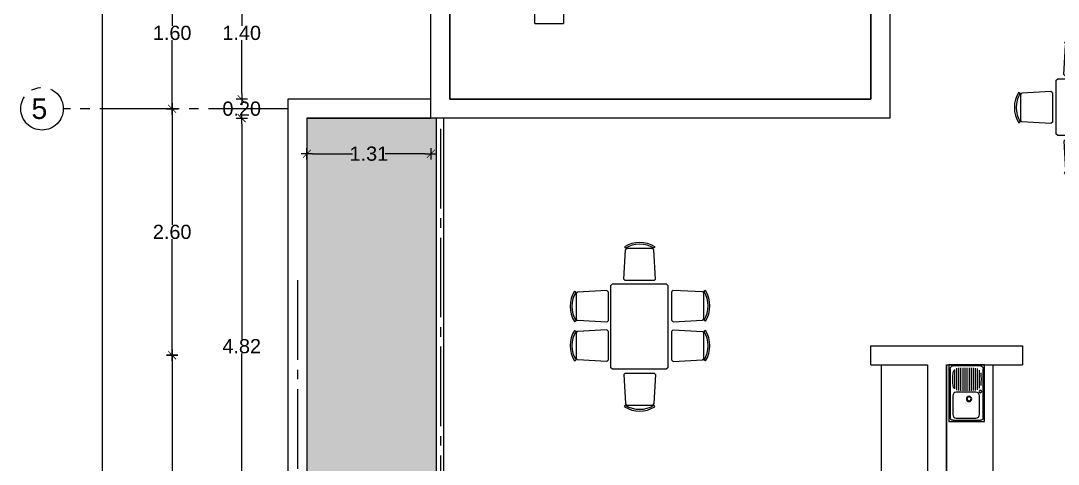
# Model space of a CAD drawing. Header units: millimetres. Extents: x 1217 to 2428, y 234 to 644.
# Drawn here: x 2375.14 to 2386.11, y 604.67 to 609.36 of the extents above; entities that cross this region are included whole.
import ezdxf

# ---------------------------------------------------------------- set-up
doc = ezdxf.new("R2010")
doc.units = ezdxf.units.MM
doc.linetypes.add('ACAD_ISO04W100', pattern=[30, 24, -3, 0, -3])
doc.layers.get('0').update_dxf_attribs({"lineweight": 5})
for name, color, linetype in [('0.1', 251, 'Continuous'), ('0.2', 2, 'Continuous'), ('0.3', 6, 'Continuous'), ('ARTEFACTOS', 4, 'Continuous'), ('BORDE DE LOSAS', 3, 'Continuous'), ('COTAS', 252, 'Continuous'), ('COTAS INTERIORES', 3, 'Continuous'), ('Ejes', 8, 'Continuous'), ('muros', 7, 'Continuous')]:
    doc.layers.add(name, color=color, linetype=linetype)
doc.styles.add('INTERARQ', font='arial.ttf')
doc.styles.get("Standard").update_dxf_attribs({"font": 'arial.ttf'})
doc.dimstyles.new('ESCALA_1-50', dxfattribs={"dimtxt": 0.15, "dimasz": 0.06, "dimexe": 0.18, "dimexo": 0.0625, "dimgap": 0, "dimtad": 0, "dimtih": 1, "dimtoh": 1, "dimzin": 0, "dimdsep": 46, "dimtxsty": 'INTERARQ', "dimblk": 'DIMTICK', "dimcen": 0, "dimse1": 1, "dimse2": 1, "dimclrd": 256, "dimclre": 1, "dimclrt": 2, "dimadec": 0, "dimazin": 0, "dimtfac": 4.5, "dimtofl": 0, "dimtmove": 2, "dimatfit": 3, "dimldrblk": 'DIMTICK', "dimfxl": 1, "dimtolj": 1, "dimtzin": 0, "dimarcsym": 0})

# ---------------------------------------------------------------- blocks, each defined once
blk = doc.blocks.new('meson')
at = {"layer": 'ARTEFACTOS'}
for p, q in [((-0.224, 1.86), (-0.201, 2.27)), ((-0.215, 2.315), (-0.202, 2.293)), ((-0.201, 2.27), (-0.18, 2.29)), ((0.18, 2.29), (-0.18, 2.29)), ((0.18, 2.29), (0.201, 2.27)), ((0.224, 1.86), (0.201, 2.27)), ((0.215, 2.315), (0.202, 2.293)), ((-0.395, 1.765), (-0.375, 1.785)), ((-0.395, 0.605), (-0.395, 1.765)), ((-0.375, 1.785), (0.385, 1.785)), ((-0.205, 1.84), (-0.224, 1.86)), ((0.205, 1.84), (-0.205, 1.84)), ((0.205, 1.84), (0.224, 1.86)), ((0.385, 1.785), (0.405, 1.765)), ((0.405, 1.765), (0.405, 0.605)), ((-0.928, 1.669), (-0.906, 1.656)), ((-0.903, 1.634), (-0.883, 1.655)), ((-0.903, 1.634), (-0.903, 1.274)), ((-0.473, 1.677), (-0.883, 1.655)), ((-0.453, 1.659), (-0.473, 1.677)), ((-0.453, 1.659), (-0.453, 1.249)), ((0.444, 1.659), (0.464, 1.677)), ((0.444, 1.249), (0.444, 1.659)), ((0.464, 1.677), (0.874, 1.655)), ((0.874, 1.655), (0.894, 1.634)), ((0.894, 1.274), (0.894, 1.634)), ((0.919, 1.669), (0.897, 1.656)), ((-0.928, 1.238), (-0.906, 1.252)), ((-0.883, 1.252), (-0.903, 1.274)), ((-0.473, 1.23), (-0.883, 1.252)), ((-0.453, 1.249), (-0.473, 1.23)), ((0.444, 1.249), (0.464, 1.23)), ((0.464, 1.23), (0.874, 1.252)), ((0.894, 1.274), (0.874, 1.252)), ((0.919, 1.238), (0.897, 1.251)), ((-0.928, 1.109), (-0.906, 1.096)), ((-0.903, 1.074), (-0.883, 1.095)), ((-0.903, 1.074), (-0.903, 0.714)), ((-0.473, 1.117), (-0.883, 1.095)), ((-0.453, 1.099), (-0.473, 1.117)), ((-0.453, 1.099), (-0.453, 0.689)), ((0.444, 1.105), (0.464, 1.124)), ((0.444, 0.695), (0.444, 1.105)), ((0.464, 1.124), (0.874, 1.101)), ((0.874, 1.101), (0.894, 1.08)), ((0.894, 0.72), (0.894, 1.08)), ((0.919, 1.115), (0.897, 1.102)), ((-0.928, 0.678), (-0.906, 0.692)), ((-0.883, 0.692), (-0.903, 0.714)), ((-0.473, 0.67), (-0.883, 0.692)), ((-0.453, 0.689), (-0.473, 0.67)), ((-0.375, 0.585), (-0.395, 0.605)), ((0.385, 0.585), (-0.375, 0.585)), ((0.405, 0.605), (0.385, 0.585)), ((0.444, 0.695), (0.464, 0.676)), ((0.464, 0.676), (0.874, 0.699)), ((0.894, 0.72), (0.874, 0.699)), ((0.919, 0.685), (0.897, 0.698)), ((-0.205, 0.536), (-0.224, 0.516)), ((-0.224, 0.516), (-0.201, 0.106)), ((-0.205, 0.536), (0.205, 0.536)), ((0.224, 0.516), (0.201, 0.106)), ((0.205, 0.536), (0.224, 0.516)), ((-0.215, 0.061), (-0.202, 0.083)), ((-0.18, 0.086), (-0.201, 0.106)), ((-0.18, 0.086), (0.18, 0.086)), ((0.201, 0.106), (0.18, 0.086)), ((0.215, 0.061), (0.202, 0.083))]:
    blk.add_line(p, q, dxfattribs=at)
for centre, radius, start, end in [((0, 1.967), 0.408, 58.1974, 121.8026), ((0, 1.967), 0.383, 58.1974, 121.8026), ((-0.581, 1.454), 0.408, 148.1974, 211.8026), ((-0.581, 1.454), 0.383, 148.1974, 211.8026), ((0.571, 1.453), 0.383, 328.1974, 31.8026), ((0.571, 1.453), 0.408, 328.1974, 31.8026), ((-0.581, 0.894), 0.408, 148.1974, 211.8026), ((-0.581, 0.894), 0.383, 148.1974, 211.8026), ((0.571, 0.9), 0.383, 328.1974, 31.8026), ((0.571, 0.9), 0.408, 328.1974, 31.8026), ((0, 0.408), 0.408, 238.1974, 301.8026), ((0, 0.408), 0.383, 238.1974, 301.8026)]:
    blk.add_arc(centre, radius, start, end, dxfattribs=at)
blk = doc.blocks.new('LAVPLATO')
at = {"layer": 'ARTEFACTOS'}
for p, q in [((-0.383, -0.443), (-0.383, -0.057)), ((-0.343, -0.017), (0.343, -0.017)), ((0.039, -0.126), (0.353, -0.126)), ((0.046, -0.097), (0.346, -0.097)), ((0.069, -0.068), (0.323, -0.068)), ((0.383, -0.057), (0.383, -0.443)), ((0.031, -0.212), (0.357, -0.212)), ((0.032, -0.242), (0.358, -0.242)), ((0.032, -0.272), (0.358, -0.272)), ((0.034, -0.184), (0.358, -0.184)), ((0.036, -0.155), (0.356, -0.155)), ((0.033, -0.302), (0.358, -0.302)), ((0.034, -0.331), (0.356, -0.331)), ((0.034, -0.331), (0.356, -0.331)), ((0.037, -0.36), (0.354, -0.36)), ((0.037, -0.36), (0.354, -0.36)), ((0.042, -0.389), (0.349, -0.389)), ((0.059, -0.418), (0.332, -0.418)), ((0.343, -0.483), (-0.343, -0.483))]:
    blk.add_line(p, q, dxfattribs=at)
blk.add_lwpolyline([(-0.4, 0), (0.4, 0), (0.4, -0.5), (-0.4, -0.5)], close=True, dxfattribs=at)
blk.add_lwpolyline([(-0.302, -0.071), (-0.037, -0.071, -0.414214), (0.013, -0.121), (0.013, -0.397, -0.414214), (-0.037, -0.447), (-0.302, -0.447, -0.414214), (-0.352, -0.397), (-0.352, -0.121, -0.414214)], format="xyb", close=True, dxfattribs=at)
for centre, radius in [((0.023, -0.057), 0.0175), ((-0.082, -0.217), 0.038), ((-0.082, -0.217), 0.0275)]:
    blk.add_circle(centre, radius, dxfattribs=at)
for centre, radius, start, end in [((-0.343, -0.057), 0.04, 90, 180), ((0.196, -0.798), 0.75, 83.0207, 96.9793), ((0.343, -0.057), 0.04, 360, 90), ((0.113, -0.366), 0.075, 233.5695, 263.0207), ((0.277, -0.366), 0.075, 276.9793, 306.4305), ((-0.343, -0.443), 0.04, 180, 270), ((0.195, 0.304), 0.75, 263.0207, 276.9793), ((0.343, -0.443), 0.04, 270, 360)]:
    blk.add_arc(centre, radius, start, end, dxfattribs=at)
blk = doc.blocks.new('DIMTICK')
at = {"color": 1}
for p, q in [((-1, 0), (1, 0)), ((0, 1), (0, -1))]:
    blk.add_line(p, q, dxfattribs=at)
at = {"color": 3, "const_width": 0.141}
blk.add_lwpolyline([(0.71, 0.71), (-0.71, -0.71)], dxfattribs=at)
blk = doc.blocks.new('*D1341')
at = {"layer": 'COTAS', "lineweight": -2, "ltscale": 3, "transparency": 16777216}
for p, q in [((2377.477, 608.267), (2377.477, 605.995)), ((2377.477, 603.57), (2377.477, 605.842))]:
    blk.add_line(p, q, dxfattribs=at)
at = {"layer": 'Defpoints', "color": 0, "ltscale": 3, "transparency": 16777216}
for p in [(2377.477, 608.327), (2379.476, 608.327, 0), (2379.476, 603.51, 0)]:
    blk.add_point(p, dxfattribs=at)
at = {"layer": 'COTAS', "lineweight": -2, "ltscale": 3, "transparency": 16777216, "xscale": 0.06, "yscale": 0.06, "zscale": 0.06}
for p, rotation in [((2377.477, 608.327), 90), ((2377.477, 603.51), 270)]:
    blk.add_blockref('DIMTICK', p, dxfattribs=dict(at, rotation=rotation))
at = {"layer": 'COTAS', "color": 2, "ltscale": 3, "transparency": 16777216, "insert": (2377.477, 605.919), "char_height": 0.15, "attachment_point": 5, "style": 'INTERARQ'}
blk.add_mtext('\\A1;4.82', dxfattribs=at)
blk = doc.blocks.new('*D1342')
at = {"layer": 'COTAS', "lineweight": -2, "ltscale": 3, "transparency": 16777216}
for p, q in [((2377.477, 608.587), (2377.477, 608.647)), ((2377.477, 608.267), (2377.477, 608.207))]:
    blk.add_line(p, q, dxfattribs=at)
at = {"layer": 'Defpoints', "color": 0, "ltscale": 3, "transparency": 16777216}
for p in [(2377.477, 608.527), (2377.966, 608.527), (2378.166, 608.327)]:
    blk.add_point(p, dxfattribs=at)
at = {"layer": 'COTAS', "lineweight": -2, "ltscale": 3, "transparency": 16777216, "xscale": 0.06, "yscale": 0.06, "zscale": 0.06}
for p, rotation in [((2377.477, 608.527), 270), ((2377.477, 608.327), 90)]:
    blk.add_blockref('DIMTICK', p, dxfattribs=dict(at, rotation=rotation))
at = {"layer": 'COTAS', "color": 2, "ltscale": 3, "transparency": 16777216, "insert": (2377.477, 608.427), "char_height": 0.15, "attachment_point": 5, "style": 'INTERARQ'}
blk.add_mtext('\\A1;0.20', dxfattribs=at)
blk = doc.blocks.new('*D1343')
at = {"layer": 'COTAS', "lineweight": -2, "ltscale": 3, "transparency": 16777216}
for p, q in [((2377.477, 609.867), (2377.477, 609.304)), ((2377.477, 608.587), (2377.477, 609.151))]:
    blk.add_line(p, q, dxfattribs=at)
at = {"layer": 'Defpoints', "color": 0, "ltscale": 3, "transparency": 16777216}
for p in [(2377.477, 609.927), (2379.429, 609.927, 0), (2377.966, 608.527)]:
    blk.add_point(p, dxfattribs=at)
at = {"layer": 'COTAS', "lineweight": -2, "ltscale": 3, "transparency": 16777216, "xscale": 0.06, "yscale": 0.06, "zscale": 0.06}
for p, rotation in [((2377.477, 609.927), 90), ((2377.477, 608.527), 270)]:
    blk.add_blockref('DIMTICK', p, dxfattribs=dict(at, rotation=rotation))
at = {"layer": 'COTAS', "color": 2, "ltscale": 3, "transparency": 16777216, "insert": (2377.477, 609.227), "char_height": 0.15, "attachment_point": 5, "style": 'INTERARQ'}
blk.add_mtext('\\A1;1.40', dxfattribs=at)
blk = doc.blocks.new('*D1355')
at = {"layer": 'COTAS', "lineweight": -2, "ltscale": 3, "transparency": 16777216}
for p, q in [((2376.742, 609.967), (2376.742, 609.304)), ((2376.742, 608.487), (2376.742, 609.151))]:
    blk.add_line(p, q, dxfattribs=at)
at = {"layer": 'Defpoints', "color": 0, "ltscale": 3, "transparency": 16777216}
for p in [(2377.966, 610.027, 0), (2376.742, 608.427), (2377.966, 608.427)]:
    blk.add_point(p, dxfattribs=at)
at = {"layer": 'COTAS', "lineweight": -2, "ltscale": 3, "transparency": 16777216, "xscale": 0.06, "yscale": 0.06, "zscale": 0.06}
for p, rotation in [((2376.742, 610.027), 90), ((2376.742, 608.427), 270)]:
    blk.add_blockref('DIMTICK', p, dxfattribs=dict(at, rotation=rotation))
at = {"layer": 'COTAS', "color": 2, "ltscale": 3, "transparency": 16777216, "insert": (2376.742, 609.227), "char_height": 0.15, "attachment_point": 5, "style": 'INTERARQ'}
blk.add_mtext('\\A1;1.60', dxfattribs=at)
blk = doc.blocks.new('*D1356')
at = {"layer": 'COTAS', "lineweight": -2, "ltscale": 3, "transparency": 16777216}
for p, q in [((2376.742, 608.367), (2376.742, 607.202)), ((2376.742, 605.884), (2376.742, 607.049))]:
    blk.add_line(p, q, dxfattribs=at)
at = {"layer": 'Defpoints', "color": 0, "ltscale": 3, "transparency": 16777216}
for p in [(2377.966, 608.427), (2376.742, 605.824), (2377.966, 605.824, 0)]:
    blk.add_point(p, dxfattribs=at)
at = {"layer": 'COTAS', "lineweight": -2, "ltscale": 3, "transparency": 16777216, "xscale": 0.06, "yscale": 0.06, "zscale": 0.06}
for p, rotation in [((2376.742, 608.427), 90), ((2376.742, 605.824), 270)]:
    blk.add_blockref('DIMTICK', p, dxfattribs=dict(at, rotation=rotation))
at = {"layer": 'COTAS', "color": 2, "ltscale": 3, "transparency": 16777216, "insert": (2376.742, 607.126), "char_height": 0.15, "attachment_point": 5, "style": 'INTERARQ'}
blk.add_mtext('\\A1;2.60', dxfattribs=at)
blk = doc.blocks.new('*D1357')
at = {"layer": 'COTAS', "lineweight": -2, "ltscale": 3, "transparency": 16777216}
for p, q in [((2376.742, 605.764), (2376.742, 604.537)), ((2376.742, 603.157), (2376.742, 604.384))]:
    blk.add_line(p, q, dxfattribs=at)
at = {"layer": 'Defpoints', "color": 0, "ltscale": 3, "transparency": 16777216}
for p in [(2377.966, 605.824, 0), (2376.742, 603.097), (2378.066, 603.097)]:
    blk.add_point(p, dxfattribs=at)
at = {"layer": 'COTAS', "lineweight": -2, "ltscale": 3, "transparency": 16777216, "xscale": 0.06, "yscale": 0.06, "zscale": 0.06}
for p, rotation in [((2376.742, 605.824), 90), ((2376.742, 603.097), 270)]:
    blk.add_blockref('DIMTICK', p, dxfattribs=dict(at, rotation=rotation))
at = {"layer": 'COTAS', "color": 2, "ltscale": 3, "transparency": 16777216, "insert": (2376.742, 604.461), "char_height": 0.15, "attachment_point": 5, "style": 'INTERARQ'}
blk.add_mtext('\\A1;2.73', dxfattribs=at)
blk = doc.blocks.new('*D1391')
at = {"layer": 'COTAS', "lineweight": -2, "ltscale": 3, "transparency": 16777216}
for p, q in [((2376.007, 628.596), (2376.007, 614.018)), ((2376.007, 599.286), (2376.007, 613.864))]:
    blk.add_line(p, q, dxfattribs=at)
at = {"layer": 'Defpoints', "color": 0, "ltscale": 3, "transparency": 16777216}
for p in [(2376.007, 628.656), (2377.966, 628.656, 0), (2377.966, 599.226, 0)]:
    blk.add_point(p, dxfattribs=at)
at = {"layer": 'COTAS', "lineweight": -2, "ltscale": 3, "transparency": 16777216, "xscale": 0.06, "yscale": 0.06, "zscale": 0.06}
for p, rotation in [((2376.007, 628.656), 90), ((2376.007, 599.226), 270)]:
    blk.add_blockref('DIMTICK', p, dxfattribs=dict(at, rotation=rotation))
at = {"layer": 'COTAS', "color": 2, "ltscale": 3, "transparency": 16777216, "insert": (2376.007, 613.941), "char_height": 0.15, "attachment_point": 5, "style": 'INTERARQ'}
blk.add_mtext('\\A1;29.43', dxfattribs=at)
blk = doc.blocks.new('*D1287')
at = {"layer": 'COTAS INTERIORES', "lineweight": -2, "ltscale": 3, "transparency": 16777216}
for p, q in [((2378.226, 607.952), (2378.648, 607.952)), ((2379.416, 607.952), (2378.994, 607.952))]:
    blk.add_line(p, q, dxfattribs=at)
at = {"layer": 'Defpoints', "color": 0, "ltscale": 3, "transparency": 16777216}
for p in [(2378.166, 608.327, 0), (2379.476, 608.327, 0), (2379.476, 607.952)]:
    blk.add_point(p, dxfattribs=at)
at = {"layer": 'COTAS INTERIORES', "lineweight": -2, "ltscale": 3, "transparency": 16777216, "xscale": 0.06, "yscale": 0.06, "zscale": 0.06, "rotation": 180}
blk.add_blockref('DIMTICK', (2378.166, 607.952), dxfattribs=at)
at = {"layer": 'COTAS INTERIORES', "lineweight": -2, "ltscale": 3, "transparency": 16777216, "xscale": 0.06, "yscale": 0.06, "zscale": 0.06}
blk.add_blockref('DIMTICK', (2379.476, 607.952), dxfattribs=at)
at = {"layer": 'COTAS INTERIORES', "color": 2, "ltscale": 3, "transparency": 16777216, "insert": (2378.821, 607.952), "char_height": 0.15, "attachment_point": 5, "style": 'INTERARQ'}
blk.add_mtext('\\A1;1.31', dxfattribs=at)

msp = doc.modelspace()

# ---------------------------------------------------------------- hatches: boundary and pattern name
at = {"layer": '0.1', "ltscale": 3}
h = msp.add_hatch(dxfattribs=at)
h.set_pattern_fill('TEXTURE', color=256, scale=0.25, pattern_type=2)
h.set_pattern_definition([(0, (-121.64268, -347.84415), (0.11, 0.19), [0.01, -0.1675, 0.0075, -0.0725, 0.015, -0.1775]), (10, (-121.69018, -347.74165), (0.067230114, 0.237786904), [0.0175, -0.0425, 0.0225, -0.1325, 0.0125, -0.165]), (20, (-121.71518, -347.82165), (0.1112257946, 0.184146878), [0.02, -0.1375, 0.0175, -0.1025, 0.0125, -0.08]), (30, (-121.64268, -347.83665), (-0.018307714, 0.21170989), [0.0125, -0.0825, 0.01, -0.1225, 0.0075, -0.1625]), (40, (-121.71268, -347.78165), (0.028196598, 0.1803086295), [0.01, -0.11, 0.0075, -0.07, 0.02, -0.1275]), (50, (-121.67518, -347.87165), (-0.066873221, 0.196444578), [0.005, -0.0925, 0.0125, -0.1525, 0.015, -0.0775]), (60, (-121.66768, -347.85415), (-0.082894192, 0.186423048), [0.0125, -0.1025, 0.005, -0.12, 0.01, -0.0925]), (70, (-121.69518, -347.88415), (-0.091576892, 0.1796557065), [0.0075, -0.0475, 0.015, -0.08, 0.01, -0.11]), (80, (-121.68268, -347.73665), (-0.173804453, 0.137266209), [0.0175, -0.11, 0.0075, -0.13, 0.015, -0.1225]), (90, (-121.66768, -347.84415), (-0.22, 0.0925), [0.015, -0.0775, 0.01, -0.1525, 0.005, -0.155]), (100, (-121.70768, -347.76665), (-0.206642882, 0.120954409), [0.0175, -0.0975, 0.015, -0.08, 0.0175, -0.1825]), (110, (-121.72518, -347.90915), (-0.200366951, 0.068075949), [0.02, -0.065, 0.01, -0.1325, 0.015, -0.145]), (120, (-121.79268, -347.87915), (-0.238874954, 0.023743557), [0.0125, -0.1675, 0.015, -0.0775, 0.0175, -0.1025]), (130, (-121.73768, -347.93415), (-0.232589806, 0.059388401), [0.0075, -0.055, 0.01, -0.1075, 0.02, -0.14]), (140, (-121.81268, -347.73415), (-0.18383071, -0.02850474), [0.015, -0.09, 0.0175, -0.0775, 0.01, -0.105]), (150, (-121.60518, -347.94915), (-0.170687477, -0.100639382), [0.01, -0.07, 0.02, -0.155, 0.0175, -0.1425]), (160, (-121.77018, -347.80915), (-0.198250895, -0.135357241), [0.015, -0.105, 0.0125, -0.095, 0.01, -0.1525]), (170, (-121.75518, -347.86915), (-0.179703373, -0.140935971), [0.0225, -0.0825, 0.015, -0.1125, 0.02, -0.11])])
h.paths.add_polyline_path([(2379.53715, 608.32742), (2378.16619, 608.32742), (2378.16619, 599.42578), (2383.3059, 599.42578), (2383.3059, 600.7127), (2381.986, 600.7127), (2381.98601, 602.99767), (2379.47618, 602.99767), (2379.47618, 603.51008), (2379.53713, 603.51008)])
h.paths.add_polyline_path([(2379.53607, 610.12689), (2378.16619, 610.12689), (2378.16619, 615.5242), (2379.53607, 615.5242)])
h.paths.add_polyline_path([(2379.53607, 615.72422), (2378.16619, 615.72422), (2378.16619, 621.12154), (2379.53607, 621.12154)])
h.paths.add_polyline_path([(2384.92593, 628.45628), (2391.8856, 628.45628), (2391.88566, 621.16351), (2390.62072, 621.16349), (2390.62082, 627.15627), (2384.92593, 627.15627), (2384.92593, 627.55709), (2385.22558, 627.55709), (2385.22558, 628.30621), (2384.92593, 628.30621)])
edge = h.paths.add_edge_path()
edge.add_line((2391.88566, 610.08492), (2390.74572, 610.08491))
edge.add_line((2390.74572, 610.08491), (2390.74573, 609.33496))
edge.add_line((2390.74573, 609.33496), (2390.62072, 609.33496))
edge.add_line((2390.62072, 609.33496), (2390.62074, 602.99767))
edge.add_line((2390.62074, 602.99767), (2390.17571, 602.99767))
edge.add_line((2390.17571, 602.99767), (2390.17571, 602.33858))
edge.add_line((2390.17571, 602.33858), (2390.15071, 602.33858))
edge.add_line((2390.15071, 602.33858), (2390.15071, 600.71271))
edge.add_line((2390.15071, 600.71271), (2386.34595, 600.71271))
edge.add_line((2386.34595, 600.71271), (2386.34601, 599.42575))
edge.add_line((2386.34601, 599.42575), (2391.8856, 599.42575))
edge.add_line((2391.8856, 599.42575), (2391.88554, 610.08492))
h.paths.add_polyline_path([(2379.53713, 627.15627), (2384.72594, 627.15627), (2384.72593, 627.55709), (2384.42629, 627.55709), (2384.42629, 628.30621), (2384.72593, 628.30621), (2384.72594, 628.45627), (2378.16619, 628.45627), (2378.16619, 622.92101), (2379.4762, 622.92101), (2379.4762, 623.52101), (2379.5396, 623.52101)])

# ---------------------------------------------------------------- linework, layer by layer
at = {"layer": '0.1', "ltscale": 3, "elevation": 0}
for points in [[(2379.67619, 610.12689), (2379.67619, 608.52741), (2384.12588, 608.52787), (2384.12572, 610.07439)], [(2379.53715, 608.32742), (2378.16619, 608.32742), (2378.16619, 599.42578), (2383.3059, 599.42578), (2383.3059, 600.7127), (2381.986, 600.7127), (2381.98601, 602.99767), (2379.47618, 602.99767), (2379.47618, 603.51008), (2379.53713, 603.51008), (2379.53715, 608.32742)]]:
    msp.add_lwpolyline(points, dxfattribs=at)
at = {"layer": '0.2'}
for p, q in [((2379.4762, 608.52741, 0), (2377.9662, 608.52741, 0)), ((2377.9662, 608.52741, 0), (2377.9662, 599.22579, 0)), ((2378.16619, 608.32742, 0), (2379.4762, 608.32742, 0)), ((2378.16619, 608.32742, 0), (2378.16619, 599.42578, 0))]:
    msp.add_line(p, q, dxfattribs=at)
at = {"layer": '0.2', "color": 1, "elevation": 0}
for points in [[(2379.53713, 603.51008), (2379.53715, 608.32742)], [(2379.61212, 603.51008), (2379.61215, 608.32742)]]:
    msp.add_lwpolyline(points, dxfattribs=at)
at = {"layer": '0.3', "elevation": 0}
for points in [[(2380.57613, 609.32723), (2380.57613, 609.97935), (2380.87604, 609.97935), (2380.87604, 609.32705)], [(2380.57613, 609.32723), (2380.87604, 609.32705)]]:
    msp.add_lwpolyline(points, dxfattribs=at)
at = {"layer": 'ARTEFACTOS', "elevation": 0}
for points in [[(2384.23847, 603.8968), (2384.23846, 605.72423), (2384.72594, 605.72423), (2384.72595, 603.8968)], [(2384.92599, 603.8968), (2384.92599, 605.72423), (2385.41347, 605.72423), (2385.41347, 603.8968)]]:
    msp.add_lwpolyline(points, close=True, dxfattribs=at)
at = {"layer": 'Ejes', "linetype": 'ACAD_ISO04W100', "ltscale": 0.035, "elevation": 0}
for points in [[(2377.9662, 608.42738), (2375.592, 608.42738)], [(2379.5762, 608.2152), (2379.5762, 596.66928)], [(2378.06621, 606.61573), (2378.06621, 596.66928)], [(2378.06621, 606.61573), (2378.06621, 596.66928)]]:
    msp.add_lwpolyline(points, dxfattribs=at)
at = {"layer": 'Ejes', "linetype": 'ACAD_ISO04W100', "ltscale": 0.035}
msp.add_circle((2375.36703, 608.42739, 0), 0.22497, dxfattribs=at)
msp.add_circle((2375.36703, 608.42739, 0), 0.22497, dxfattribs=at)
at = {"layer": 'muros'}
for p, q in [((2384.12499, 605.72423, 0), (2384.72594, 605.72423, 0)), ((2384.72594, 605.72423, 0), (2384.72594, 602.67318, 0)), ((2384.92593, 605.72423, 0), (2384.92593, 602.67318, 0)), ((2384.92593, 605.72423, 0), (2385.72686, 605.72423, 0))]:
    msp.add_line(p, q, dxfattribs=at)
at = {"layer": 'muros', "elevation": 0}
for points in [[(2384.32501, 611.92768), (2384.32497, 608.3274), (2379.4762, 608.32742), (2379.47619, 609.9269)], [(2384.12553, 611.92768), (2384.12588, 608.52739), (2379.67619, 608.52741), (2379.67619, 609.9269)], [(2384.12499, 605.72423), (2384.12499, 605.92422), (2385.72688, 605.92422), (2385.72688, 605.72423)]]:
    msp.add_lwpolyline(points, dxfattribs=at)

# ---------------------------------------------------------------- block references
at = {"layer": 'ARTEFACTOS', "xscale": -0.7499672834843523, "yscale": 0.7499672834843523, "zscale": 0.7499672834843485, "rotation": 270}
msp.add_blockref('LAVPLATO', (2385.3264, 605.42424, 0), dxfattribs=at)
at = {"layer": 'BORDE DE LOSAS', "linetype": 'ByBlock'}
for p, xscale, yscale, zscale, rotation in [((2387.42359, 608.43993, 0), 0.7499672834843523, 0.7499672834843523, 0.7499672834843523, 89.99999999999999), ((2381.68271, 607.01536, 0), 0.7499672834843485, 0.7499672834843485, 0.7499672834843485, 180)]:
    msp.add_blockref('meson', p, dxfattribs=dict(at, xscale=xscale, yscale=yscale, zscale=zscale, rotation=rotation))

# ---------------------------------------------------------------- texts
at = {"layer": 'Ejes', "insert": (2375.33902, 608.42565, 0), "char_height": 0.21599, "width": 0.344354, "attachment_point": 5}
msp.add_mtext('5', dxfattribs=at)

# ---------------------------------------------------------------- dimensions: what is measured, and where the dimension line sits
at = {"layer": 'COTAS', "ltscale": 3}
for base, p1, p2, picture, middle in [((2376.00692, 628.65627, 0), (2377.9662, 599.22579, 0), (2377.9662, 628.65627, 0), '*D1391', (2376.00692, 613.94103, 0)), ((2376.74244, 608.42738, 0), (2377.96608, 610.02694, 0), (2377.96608, 608.42738, 0), '*D1355', (2376.74244, 609.22716, 0)), ((2377.47662, 609.9269, 0), (2377.96608, 608.52741, 0), (2379.42905, 609.9269, 0), '*D1343', (2377.47662, 609.22716, 0)), ((2377.47662, 608.52741, 0), (2378.16608, 608.32741, 0), (2377.96608, 608.52741, 0), '*D1342', (2377.47662, 608.42741, 0)), ((2376.74244, 605.82409, 0), (2377.96608, 608.42738, 0), (2377.96608, 605.82409, 0), '*D1356', (2376.74244, 607.12573, 0)), ((2377.47662, 608.32742, 0), (2379.47618, 603.51008, 0), (2379.4762, 608.32742, 0), '*D1341', (2377.47662, 605.91875, 0)), ((2376.74244, 603.09741, 0), (2377.96608, 605.82409, 0), (2378.0661, 603.09741, 0), '*D1357', (2376.74244, 604.46075, 0))]:
    dim = msp.add_linear_dim(base=base, p1=p1, p2=p2, angle=90, dimstyle='ESCALA_1-50', dxfattribs=at)
    dim.commit()
    dim.dimension.update_dxf_attribs({"geometry": picture, "text_midpoint": middle})
at = {"layer": 'COTAS INTERIORES', "ltscale": 3}
dim = msp.add_linear_dim(base=(2379.4762, 607.95172), p1=(2378.16619, 608.32737, 0), p2=(2379.4762, 608.32737, 0), dimstyle='ESCALA_1-50', dxfattribs=at)
dim.commit()
dim.dimension.update_dxf_attribs({"geometry": '*D1287', "text_midpoint": (2378.8212, 607.95172)})

doc.saveas('drawing.dxf')
